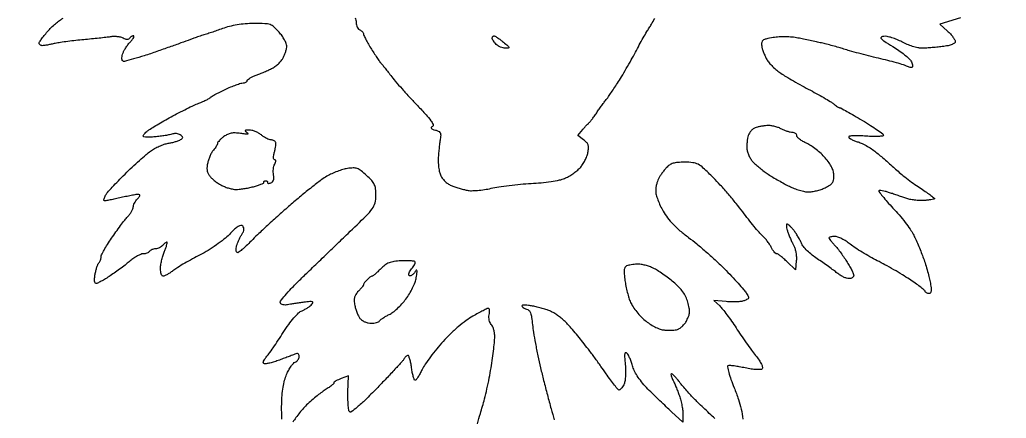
# Model space of a CAD drawing. Extents: x 0 to 102, y 0 to 135.
# Drawn here: x 32.84 to 66.55, y 53.52 to 67.13 of the extents above; entities that cross this region are included whole.
import ezdxf

# ---------------------------------------------------------------- set-up
doc = ezdxf.new("R2010")
doc.units = 0
doc.header["$MEASUREMENT"] = 0

msp = doc.modelspace()

# ---------------------------------------------------------------- linework, layer by layer
for points in [[(30.835569, 68.0607, 0.000004), (30.856286, 64.932268, 0.000002), (30.883525, 60.825814, 0.000002), (30.912326, 56.488502, 0.000002), (30.938318, 52.5789, -0.000116), (30.960528, 49.119942, -0.000184)], [(31.042661, 24.1956, 0.000001), (31.037549, 23.023692, 0.000001), (31.032419, 21.846099, 0.000001), (31.02793, 20.814404, 0.000005), (31.025166, 20.1771, 0.006013)], [(41.796788, 53.489615, -0.010632), (41.787383, 53.734496, -0.008688), (41.787448, 53.996656, -0.015541), (41.802415, 54.303701, -0.020995), (41.836178, 54.579603, -0.023542), (41.887713, 54.820417, -0.036781), (41.956667, 55.020792, -0.023739), (42.026947, 55.165384, -0.027331), (42.107705, 55.29577, -0.028011), (42.187195, 55.3971, -0.121385), (42.249458, 55.440431, 0.081381), (42.30112, 55.470618, 0.065715), (42.344902, 55.517772, 0.06649), (42.374501, 55.574033, 0.088109), (42.3846, 55.630896, 0.06993), (42.376122, 55.69122, 0.204981), (42.350167, 55.723079, 0.172321), (42.305424, 55.729453, 0.047801), (42.23655, 55.708502, -0.006623), (42.153596, 55.675601, -0.001406), (42.008217, 55.620627, -0.001471), (41.839318, 55.557867, -0.001398), (41.667145, 55.495013, -0.013667), (41.500539, 55.439818, -0.019053), (41.348573, 55.40029, -0.015746), (41.223028, 55.376811, -0.178606), (41.174333, 55.386687, -0.277162), (41.158722, 55.416933, -0.077254), (41.170764, 55.471171, -0.054607), (41.206519, 55.53955, -0.0327), (41.262528, 55.612275, 0.024705), (41.348887, 55.720777, 0.004423), (41.497999, 55.932315, 0.004768), (41.668291, 56.183584, 0.00429), (41.83994, 56.447006, -0.013974), (42.028549, 56.724553, -0.021972), (42.207243, 56.950682, -0.024668), (42.366236, 57.11729, -0.091161), (42.487545, 57.196358, 0.025301), (42.582898, 57.241997, 0.021072), (42.679338, 57.299693, 0.021586), (42.763225, 57.360145, 0.052665), (42.817696, 57.413265, 0.098499), (42.849554, 57.472088, 0.428239), (42.832283, 57.50302, 0.090013), (42.753733, 57.508749, 0.007133), (42.545551, 57.483435, 0.002785), (42.389376, 57.461293, 0.002518), (42.228115, 57.436683, 0.002521), (42.0839, 57.413185, 0.008033), (41.987935, 57.395462, -0.051367), (41.912774, 57.38822, -0.056124), (41.839999, 57.396901, -0.063436), (41.780234, 57.419231, -0.134034), (41.744342, 57.452717, -0.308721), (41.747311, 57.51822, -0.012363), (41.90294, 57.715102, -0.017275), (42.117107, 57.955299, -0.009429), (42.395252, 58.235578, -0.000661), (42.734329, 58.563739, -0.000306), (43.175668, 58.989219, -0.000304), (43.639848, 59.435628, -0.000423), (44.055895, 59.834584, 0.003251), (44.672314, 60.43241, 0.040631), (44.884867, 60.678208, 0.099204), (44.976519, 60.875952, 0.059132), (45.0072, 61.134474, 0.027823), (44.994729, 61.358413, 0.081466), (44.953054, 61.506778, 0.076134), (44.864425, 61.639612, 0.022222), (44.690288, 61.81396, 0.01862), (44.499436, 61.97613, 0.080592), (44.369814, 62.048, 0.094965), (44.234936, 62.069222, 0.031454), (44.034638, 62.049896, 0.032878), (43.879054, 62.014318, 0.016928), (43.68957, 61.950599, 0.016752), (43.498274, 61.871575, 0.02426), (43.335613, 61.788178, 0.029935), (43.14118, 61.6602, 0.00611), (42.814226, 61.409478, 0.006416), (42.440938, 61.108079, 0.005983), (42.066613, 60.790192, 0.003635), (41.688193, 60.456089, 0.003311), (41.302612, 60.106012, 0.003312), (40.962063, 59.788492, 0.010705), (40.741823, 59.57129, -0.011247), (40.577829, 59.409909, -0.017853), (40.42963, 59.280144, -0.012196), (40.304555, 59.183258, -0.306124), (40.263315, 59.181584, -0.190037), (40.242557, 59.20937, -0.051095), (40.233401, 59.264725, -0.044171), (40.235254, 59.334763, -0.033433), (40.249147, 59.410434, -0.028836), (40.276594, 59.49729, -0.015107), (40.320119, 59.602001, -0.014978), (40.371364, 59.706983, -0.022196), (40.422981, 59.795394, 0.030908), (40.477047, 59.891818, 0.084), (40.498741, 59.9668, 0.119741), (40.491045, 60.028387, 0.106077), (40.455889, 60.082751, 0.244537), (40.391418, 60.1031, 0.09493), (40.30128, 60.068841, 0.048511), (40.176555, 59.974131, 0.013204), (39.999163, 59.80115, -0.032215), (39.814843, 59.634597, -0.014877), (39.555659, 59.441361, -0.014665), (39.270182, 59.253685, -0.019725), (39.0006, 59.1019, 0.006982), (38.737929, 58.962699, 0.006538), (38.473376, 58.813202, 0.006525), (38.242075, 58.674402, 0.022186), (38.096795, 58.575458, -0.014767), (37.987071, 58.498323, -0.018121), (37.880088, 58.433178, -0.016771), (37.787594, 58.385355, -0.111368), (37.737245, 58.374, -0.246659), (37.702606, 58.392195, -0.066394), (37.673509, 58.449352, -0.051207), (37.653575, 58.532259, -0.033421), (37.647, 58.630517, -0.03757), (37.656039, 58.750642, -0.018353), (37.684603, 58.901679, -0.018093), (37.725981, 59.057351, -0.024956), (37.775011, 59.193407, 0.011557), (37.821798, 59.313089, 0.017705), (37.856207, 59.418993, 0.012446), (37.878812, 59.506116, 0.25917), (37.871666, 59.531134, 0.308073), (37.852537, 59.534767, 0.051113), (37.818086, 59.515401, 0.041045), (37.77658, 59.480702, 0.024936), (37.733297, 59.433544, -0.060829), (37.681013, 59.384192, -0.044023), (37.612525, 59.342477, -0.044597), (37.539175, 59.314033, -0.070317), (37.472434, 59.3046, 0.049861), (37.409706, 59.298329, 0.047579), (37.34842, 59.279749, 0.05126), (37.297437, 59.252432, 0.106123), (37.2663, 59.22, -0.109933), (37.234679, 59.187556, -0.050557), (37.182002, 59.160251, -0.046676), (37.118316, 59.141668, -0.047692), (37.052751, 59.1354, 0.09657), (36.972212, 59.119698, 0.028007), (36.857227, 59.065414, 0.02703), (36.731827, 58.988335, 0.025898), (36.613594, 58.897148, -0.011998), (36.478404, 58.786759, -0.005579), (36.298042, 58.649762, -0.005523), (36.1054, 58.510071, -0.007675), (35.929609, 58.389548, -0.008846), (35.767927, 58.286381, -0.011976), (35.618075, 58.199321, -0.009031), (35.491004, 58.13247, -0.11709), (35.439325, 58.1202, -0.311059), (35.408606, 58.141358, -0.069389), (35.393544, 58.20688, -0.045308), (35.393861, 58.307204, -0.020556), (35.411528, 58.43745, -0.016682), (35.438576, 58.564799, -0.018755), (35.473194, 58.685116, -0.018345), (35.509993, 58.784587, -0.089086), (35.542261, 58.83507, 0.05874), (35.570738, 58.874202, 0.036895), (35.594763, 58.925502, 0.036694), (35.611166, 58.980292, 0.054434), (35.6166, 59.030062, -0.11768), (35.633217, 59.099686, -0.009778), (35.720978, 59.26497, -0.012626), (35.835835, 59.459691, -0.009404), (35.971931, 59.668792, -0.005976), (36.122245, 59.884896, -0.0057), (36.280038, 60.100817, -0.005662), (36.423741, 60.288359, -0.02016), (36.521831, 60.403536, 0.025992), (36.5963, 60.49307, 0.027853), (36.659245, 60.587871, 0.028902), (36.703658, 60.674731, 0.104091), (36.7164, 60.735274, -0.084237), (36.726122, 60.792573, -0.033407), (36.757529, 60.86625, -0.031885), (36.80283, 60.942953, -0.034598), (36.856412, 61.011089, 0.014347), (36.925936, 61.092489, 0.136121), (36.943929, 61.134159, 0.369269), (36.929171, 61.15716, 0.076143), (36.877562, 61.164478, 0.040121), (36.804925, 61.157827, 0.004699), (36.644713, 61.128522, 0.005611), (36.454597, 61.089681, 0.004564), (36.251798, 61.043931, -0.006197), (36.055431, 61.000305, -0.009697), (35.885367, 60.968158, -0.004313), (35.741438, 60.945108, -0.238255), (35.716193, 60.953407, -0.243027), (35.7098, 60.973463, -0.030495), (35.720493, 61.019295, -0.030327), (35.741178, 61.075823, -0.020656), (35.771134, 61.137404, -0.055707), (35.833127, 61.226988, -0.006085), (36.000247, 61.414177, -0.007386), (36.205856, 61.632351, -0.005902), (36.433638, 61.861534, -0.005694), (36.676839, 62.095138, -0.005447), (36.928882, 62.326662, -0.005406), (37.155756, 62.526164, -0.019409), (37.306704, 62.646163, -0.032331), (37.441789, 62.732407, -0.022193), (37.604808, 62.813011, -0.022435), (37.769414, 62.876848, -0.041656), (37.908388, 62.911126, 0.016049), (38.034717, 62.935508, 0.015746), (38.160037, 62.968074, 0.015836), (38.267981, 63.003535, 0.055883), (38.333284, 63.035947, 0.035959), (38.391889, 63.07997, 0.232586), (38.405795, 63.113081, 0.206528), (38.388705, 63.146995, 0.028397), (38.3238, 63.195311, 0.063358), (38.265868, 63.223768, 0.047967), (38.1969, 63.240221, 0.048903), (38.127892, 63.243024, 0.076925), (38.07, 63.230643, -0.042279), (37.994979, 63.209093, -0.007358), (37.849908, 63.18262, -0.007947), (37.678299, 63.156704, -0.007048), (37.49895, 63.135096, -0.013808), (37.328649, 63.121754, -0.023218), (37.185269, 63.12116, -0.019914), (37.07579, 63.130169, -0.378936), (37.0548, 63.153888, -0.140447), (37.064205, 63.186711, -0.031868), (37.09829, 63.234267, -0.030586), (37.146177, 63.28601, -0.025581), (37.20285, 63.334897, -0.025537), (37.293509, 63.398201, -0.003898), (37.481369, 63.51356, -0.004353), (37.705515, 63.646158, -0.00376), (37.9431, 63.781551, -0.007074), (38.197728, 63.919435, -0.005822), (38.473172, 64.059529, -0.005885), (38.729161, 64.182271, -0.015542), (38.916, 64.262202, 0.008718), (39.0649, 64.323513, 0.011743), (39.197295, 64.384477, 0.008911), (39.30487, 64.439505, 0.112783), (39.339, 64.469154, -0.105172), (39.374469, 64.500916, -0.005554), (39.507954, 64.575518, -0.008544), (39.670308, 64.660338, -0.006099), (39.854763, 64.74993, -0.010412), (40.046292, 64.835261, -0.012444), (40.230238, 64.907332, -0.011229), (40.387276, 64.960433, -0.07605), (40.468113, 64.9728, 0.051169), (40.521638, 64.978292, 0.071108), (40.566908, 64.994636, 0.091174), (40.597342, 65.018762, 0.181621), (40.608, 65.047136, -0.221703), (40.624258, 65.082001, -0.032553), (40.688767, 65.129334, -0.031627), (40.777637, 65.178428, -0.022283), (40.88295, 65.222571, 0.008463), (41.00853, 65.271174, 0.004723), (41.15982, 65.334364, 0.00471), (41.311662, 65.401176, 0.00762), (41.439387, 65.461177, 0.042174), (41.555981, 65.530862, 0.030386), (41.673544, 65.626664, 0.0309), (41.774866, 65.732311, 0.056428), (41.841237, 65.831441, 0.025754), (41.887318, 65.933054, 0.021045), (41.926243, 66.045897, 0.021542), (41.953241, 66.152962, 0.051028), (41.9616, 66.234655, 0.099771), (41.944388, 66.320055, 0.028043), (41.884472, 66.442885, 0.027089), (41.799529, 66.577151, 0.025579), (41.699036, 66.704156, 0.027253), (41.523931, 66.882931, 0.103376), (41.390109, 66.962288, 0.073847), (41.213544, 66.994748, 0.009738), (40.831886, 67.000438, 0.018871), (40.543645, 66.988237, 0.020118), (40.263285, 66.954354, 0.021042), (39.999729, 66.90022, 0.026626), (39.762, 66.827229, -0.002831), (39.571451, 66.758648, -0.002995), (39.383679, 66.693528, -0.002858), (39.221253, 66.639319, -0.013632), (39.1275, 66.611429, 0.009782), (39.050492, 66.589165, 0.005579), (38.9583, 66.559413, 0.00557), (38.866147, 66.527388, 0.009185), (38.7891, 66.498037, -0.009088), (38.675751, 66.454833, -0.000599), (38.34654, 66.336602, -0.000867), (37.953694, 66.196816, -0.000648), (37.520113, 66.044016, -0.006816), (37.093743, 65.900873, -0.010752), (36.723823, 65.790982, -0.004992), (36.411318, 65.708759, -0.264066), (36.353719, 65.724641, -0.159476), (36.333596, 65.764344, -0.050255), (36.330066, 65.831644, -0.044378), (36.34117, 65.912344, -0.036635), (36.366732, 65.995374, -0.034721), (36.41013, 66.087244, -0.018113), (36.47602, 66.195453, -0.017926), (36.551985, 66.302082, -0.026083), (36.626971, 66.38985, 0.02164), (36.690602, 66.463003, 0.049629), (36.730181, 66.524285, 0.110206), (36.740482, 66.56384, 0.424568), (36.724688, 66.5802, 0.086883), (36.689102, 66.573969, 0.053364), (36.650738, 66.555282, 0.05151), (36.615561, 66.52782, 0.062945), (36.589359, 66.495371, -0.142028), (36.555502, 66.464763, -0.119132), (36.508061, 66.454366, -0.081851), (36.446129, 66.46594, -0.035843), (36.369636, 66.500076, 0.06643), (36.286116, 66.531392, 0.030475), (36.171179, 66.550547, 0.029516), (36.045905, 66.556212, 0.035961), (35.928963, 66.546163, -0.010094), (35.782861, 66.525959, -0.00271), (35.549992, 66.499812, -0.002744), (35.285079, 66.47299, -0.002835), (35.022743, 66.449382, 0.006336), (34.755641, 66.423459, 0.005502), (34.476393, 66.389667, 0.005543), (34.224268, 66.35349, 0.016167), (34.0515, 66.320992, -0.005459), (33.914188, 66.292106, -0.006125), (33.781441, 66.267376, -0.00566), (33.668027, 66.249003, -0.032445), (33.60735, 66.243868, -0.078503), (33.566954, 66.249443, -0.092122), (33.532664, 66.267187, -0.102985), (33.509756, 66.294149, -0.12541), (33.5016, 66.326156, -0.146123), (33.516404, 66.375732, -0.012056), (33.593831, 66.487821, -0.015326), (33.695313, 66.618781, -0.011202), (33.815576, 66.758047, -0.017978), (33.949996, 66.896487, -0.017901), (34.094199, 67.025117, -0.018065), (34.228016, 67.128216, -0.064341), (34.323176, 67.179197, 0.03025)], [(44.29301, 67.193563, -0.072436), (44.32095, 67.121023, -0.055819), (44.3304, 67.036642, 0.056599), (44.339842, 66.953493, 0.058327), (44.367677, 66.875471, 0.064642), (44.408729, 66.813934, 0.12235), (44.4573, 66.779994, -0.056877), (44.505829, 66.754727, -0.058457), (44.546923, 66.719372, -0.064725), (44.574859, 66.679766, -0.121854), (44.5842, 66.642005, 0.112216), (44.596682, 66.587089, 0.008862), (44.664151, 66.452511, 0.011684), (44.752126, 66.293672, 0.008676), (44.856374, 66.122307, 0.00316), (44.96408, 65.954343, 0.004438), (45.06248, 65.805906, 0.00267), (45.147002, 65.682258, 0.059017), (45.17581, 65.6496, -0.039645), (45.205687, 65.61826, -0.001989), (45.294619, 65.507895, -0.003185), (45.399051, 65.375515, -0.002299), (45.513899, 65.2266, 0.013915), (45.667497, 65.036731, 0.004657), (45.902174, 64.767712, 0.00463), (46.167611, 64.474606, 0.005273), (46.42729, 64.19903, -0.007214), (46.719746, 63.886246, -0.029185), (46.883638, 63.683179, -0.052703), (46.959445, 63.549351, -0.372782), (46.93883, 63.483542, 0.094278), (46.901142, 63.449021, 0.346023), (46.901899, 63.418806, 0.139835), (46.942344, 63.391038, 0.020695), (47.038453, 63.363153, -0.045707), (47.134233, 63.330094, -0.113017), (47.19308, 63.285472, -0.137822), (47.219917, 63.225859, -0.083744), (47.218516, 63.14804, 0.014092), (47.204151, 63.057246, 0.003106), (47.184874, 62.900698, 0.003229), (47.164877, 62.71939, 0.003101), (47.146938, 62.535395, 0.022889), (47.138058, 62.33916, 0.022454), (47.14704, 62.141666, 0.023697), (47.17158, 61.964624, 0.051941), (47.210515, 61.833632, 0.057218), (47.270791, 61.725113, 0.043159), (47.359525, 61.621371, 0.042807), (47.465741, 61.533459, 0.053271), (47.578193, 61.472117, 0.015776), (47.699476, 61.426272, 0.009204), (47.847474, 61.37863, 0.009197), (47.997566, 61.336341, 0.015369), (48.125425, 61.30701, 0.050694), (48.272393, 61.293233, 0.018619), (48.480927, 61.302637, 0.017945), (48.713589, 61.330263, 0.018455), (48.941483, 61.374324, -0.019067), (49.203666, 61.424681, -0.00781), (49.562838, 61.473836, -0.007714), (49.950599, 61.514687, -0.009791), (50.309764, 61.539854, 0.012063), (50.654221, 61.565564, 0.01255), (50.992498, 61.607632, 0.01248), (51.28329, 61.658681, 0.0493), (51.456786, 61.711829, 0.031661), (51.591435, 61.778386, 0.02011), (51.739454, 61.871723, 0.02019), (51.8779, 61.97549, 0.034906), (51.982795, 62.073866, 0.040668), (52.069217, 62.183765, 0.026816), (52.150737, 62.322431, 0.026991), (52.215904, 62.466848, 0.04615), (52.252129, 62.593936, 0.030356), (52.271865, 62.751315, 0.096568), (52.258345, 62.855966, 0.107968), (52.207666, 62.941258, 0.043357), (52.106292, 63.032512), (51.906456, 63.183249), (52.073478, 63.380075, -0.005614), (52.141703, 63.458668, -0.006465), (52.208582, 63.532051, -0.005853), (52.266726, 63.592776, -0.036962), (52.298864, 63.621049, 0.063242), (52.332042, 63.653476, 0.005655), (52.40357, 63.745782, 0.007296), (52.486319, 63.858483, 0.005629), (52.573351, 63.983675, -0.003742), (52.662626, 64.113132, -0.003964), (52.752147, 64.23876, -0.003784), (52.830917, 64.345753, -0.018065), (52.878523, 64.404826, 0.02474), (52.929092, 64.469318, 0.003298), (53.02805, 64.611235, 0.00381), (53.143055, 64.781268, 0.003193), (53.262505, 64.963316, 0.00819), (53.398182, 65.180729, 0.004007), (53.564305, 65.46198, 0.003974), (53.732373, 65.757185, 0.005753), (53.875747, 66.020816, -0.003523), (54.008766, 66.268026, -0.003526), (54.145218, 66.513268, -0.003448), (54.267288, 66.725634, -0.013975), (54.34611, 66.85233, 0.012613), (54.42317, 66.975446, 0.003575), (54.536813, 67.170796, 0.0036)], [(64.986027, 67.199091), (64.280153, 66.983233), (64.541877, 66.744185, -0.022939), (64.642067, 66.643871, -0.027225), (64.726719, 66.540142, -0.027702), (64.787314, 66.446565, -0.130548), (64.8036, 66.385253, -0.228078), (64.776438, 66.328806, -0.075629), (64.694682, 66.281685, -0.046443), (64.558723, 66.242727, -0.016678), (64.35945, 66.212019, -0.005878), (64.170173, 66.191539, -0.004906), (63.968704, 66.174126, -0.004954), (63.784054, 66.16183, -0.013447), (63.65295, 66.157935, -0.057334), (63.524276, 66.172374, -0.02129), (63.348393, 66.220834, -0.020768), (63.159272, 66.290503, -0.023555), (62.984566, 66.373091, 0.024036), (62.813319, 66.453842, 0.023815), (62.634588, 66.518061, 0.024489), (62.47326, 66.558972, 0.079545), (62.363327, 66.563441, 0.10895), (62.278889, 66.53403, 0.465976), (62.272115, 66.488113, 0.068972), (62.366688, 66.40725, 0.004526), (62.671859, 66.215653, -0.014504), (62.879096, 66.079703, -0.01661), (63.068702, 65.937702, -0.015895), (63.220646, 65.807678, -0.085154), (63.287352, 65.721957, -0.026702), (63.319504, 65.653308, -0.037426), (63.340136, 65.588852, -0.041455), (63.348191, 65.536311, -0.216975), (63.338193, 65.509593, -0.20198), (63.312161, 65.498989, -0.045089), (63.263386, 65.503978, -0.039951), (63.203827, 65.520582, -0.029404), (63.140988, 65.547935, 0.044742), (63.039655, 65.588398, 0.004716), (62.794523, 65.659167, 0.005803), (62.500195, 65.73747, 0.004625), (62.181, 65.815299, -0.003771), (61.845378, 65.896526, -0.00347), (61.501556, 65.985028, -0.003466), (61.196116, 66.068184, -0.011452), (60.9966, 66.12895, 0.00799), (60.823258, 66.183059, 0.004799), (60.6159, 66.24201, 0.004805), (60.40848, 66.296695, 0.008353), (60.2352, 66.337536, 0.001501), (60.058858, 66.375446, 0.00081), (59.841434, 66.421137, 0.000807), (59.619781, 66.46697, 0.00127), (59.429319, 66.505528, 0.025632), (59.227653, 66.535173, 0.019687), (59.005336, 66.547487, 0.019734), (58.783498, 66.542272, 0.026309), (58.583319, 66.519033, 0.011633), (58.335518, 66.471005, 0.101575), (58.23363, 66.425851, 0.203267), (58.191546, 66.357228, 0.070927), (58.190669, 66.238943, 0.03869), (58.211699, 66.141012, 0.017715), (58.253369, 66.017059, 0.017422), (58.306698, 65.888994, 0.022988), (58.364562, 65.776582, 0.04581), (58.444015, 65.663604, 0.02153), (58.565507, 65.532541, 0.021126), (58.705548, 65.405189, 0.02782), (58.843994, 65.302088, 0.012059), (59.017588, 65.193164, 0.003946), (59.278484, 65.040878, 0.003929), (59.570911, 64.876305, 0.004429), (59.8545, 64.72289, -0.005085), (60.123429, 64.57695, -0.006219), (60.371724, 64.434849, -0.005262), (60.577387, 64.310792, -0.043484), (60.664861, 64.245635, 0.018965), (60.720075, 64.200141, 0.022602), (60.775526, 64.161708, 0.022144), (60.824439, 64.133923, 0.118631), (60.854039, 64.1268, -0.12584), (60.893128, 64.116804, -0.001817), (61.104897, 63.999911, -0.004874), (61.349854, 63.86039, -0.00318), (61.629927, 63.694836, -0.007345), (61.905987, 63.523714, -0.011378), (62.13862, 63.367161, -0.005812), (62.328016, 63.230017, -0.237428), (62.3502, 63.185932, -0.380271), (62.324489, 63.157015, -0.016753), (62.179224, 63.144819, -0.020779), (61.988952, 63.143163, -0.011653), (61.758, 63.156145, 0.011783), (61.530932, 63.16885, 0.019729), (61.339759, 63.167488, 0.014702), (61.190629, 63.156135, 0.383674), (61.1658, 63.128541, 0.243637), (61.18374, 63.093909, 0.029477), (61.258992, 63.047155, 0.029669), (61.36151, 62.999182, 0.020179), (61.48305, 62.956462, -0.037778), (61.628195, 62.899636, -0.018429), (61.804192, 62.806766, -0.018165), (61.981072, 62.696186, -0.025019), (62.130799, 62.583521, -0.003796), (62.282292, 62.455221, -0.002084), (62.46594, 62.295941, -0.002076), (62.651013, 62.13271, -0.003318), (62.807599, 61.991569, 0.015347), (62.974778, 61.848017, 0.00766), (63.19453, 61.676231, 0.007596), (63.427695, 61.505158, 0.0111), (63.638517, 61.362286, -0.007372), (63.822012, 61.239919, -0.012563), (63.971148, 61.131634, -0.006356), (64.089157, 61.038935, -0.445862), (64.090354, 61.016554, -0.148277), (64.064071, 61.002501, -0.008275), (63.971753, 60.9857, -0.012168), (63.859505, 60.969979, -0.008568), (63.732637, 60.957548, -0.031653), (63.586693, 60.955029, -0.019732), (63.416171, 60.969643, -0.01978), (63.248508, 60.997476, -0.033615), (63.1116, 61.035552, 0.001459), (62.977186, 61.082428, 0.000873), (62.817139, 61.137406, 0.000874), (62.657611, 61.191584, 0.001519), (62.524979, 61.235921, 0.014867), (62.410871, 61.269952, 0.021723), (62.308473, 61.292492, 0.018197), (62.225221, 61.303955, 0.225154), (62.195902, 61.293502, 0.378257), (62.194032, 61.263443, 0.004886), (62.321163, 61.103259, 0.011133), (62.480196, 60.915558, 0.006723), (62.676465, 60.700008, -0.011926), (62.887617, 60.463209, -0.011053), (63.092804, 60.210639, -0.011114), (63.265371, 59.977854, -0.036003), (63.364815, 59.813346, -0.010847), (63.441652, 59.654303, -0.005178), (63.533838, 59.446761, -0.00513), (63.625701, 59.227891, -0.007276), (63.702565, 59.031219, -0.011906), (63.772551, 58.82967, -0.007938), (63.843505, 58.595766, -0.007994), (63.905129, 58.366576, -0.015497), (63.945719, 58.181308, -0.011328), (63.978583, 57.980269, -0.056311), (63.981654, 57.866029, -0.139433), (63.958702, 57.805547, -0.237049), (63.911428, 57.7818, -0.064361), (63.867676, 57.787455, -0.062041), (63.826214, 57.804065, -0.067052), (63.793174, 57.828604, -0.110917), (63.7743, 57.857594, 0.134034), (63.743309, 57.90076, 0.006688), (63.605276, 58.009729, 0.010371), (63.435017, 58.134954, 0.007283), (63.2385, 58.269065, 0.009829), (63.001518, 58.41917, 0.005405), (62.706049, 58.593944, 0.005386), (62.402329, 58.76486, 0.008588), (62.1387, 58.903662, -0.01109), (61.88787, 59.037333, -0.008897), (61.623849, 59.191888, -0.009012), (61.384783, 59.343582, -0.022549), (61.217617, 59.465092, 0.026588), (61.077025, 59.565561, 0.026628), (60.926633, 59.650488, 0.027611), (60.787876, 59.710074, 0.087826), (60.688867, 59.7276, 0.021624), (60.612264, 59.724286, 0.034754), (60.547711, 59.714135, 0.038736), (60.501048, 59.699554, 0.306733), (60.489, 59.681763, 0.153535), (60.497422, 59.654981, 0.012281), (60.541876, 59.594514, 0.015702), (60.600053, 59.52401, 0.011383), (60.669002, 59.449113, -0.022418), (60.754767, 59.351722, -0.00819), (60.86751, 59.206693, -0.008101), (60.985773, 59.043881, -0.009601), (61.092002, 58.886187, -0.012293), (61.185048, 58.734094, -0.015293), (61.263619, 58.588146, -0.013602), (61.321842, 58.463202, -0.102574), (61.335, 58.399737, -0.145832), (61.322461, 58.35766, -0.099239), (61.287204, 58.321811, -0.083239), (61.234491, 58.297649, -0.066021), (61.172291, 58.2894, -0.082279), (61.093356, 58.302478, -0.029275), (60.98713, 58.345759, -0.028113), (60.873951, 58.407832, -0.029577), (60.770441, 58.481261, 0.010451), (60.648466, 58.574999, 0.003788), (60.471616, 58.703068, 0.003754), (60.275856, 58.840378, 0.004464), (60.088978, 58.966926, -0.024032), (59.912459, 59.096815, -0.023473), (59.747764, 59.244014, -0.024135), (59.615818, 59.386721, -0.076468), (59.54853, 59.497628, 0.022006), (59.499159, 59.603403, 0.012772), (59.431159, 59.726047, 0.012752), (59.356568, 59.84574, 0.020932), (59.286762, 59.942562, 0.018842), (59.219088, 60.022226, 0.024557), (59.15107, 60.089489, 0.023498), (59.090637, 60.138733, 0.160542), (59.054629, 60.1506, 0.386963), (59.034692, 60.132453, 0.050519), (59.035132, 60.069833, 0.037963), (59.051631, 59.981114, 0.0209), (59.084434, 59.87565, 0.010402), (59.129958, 59.756208, 0.007442), (59.185618, 59.624499, 0.007518), (59.242428, 59.500547, 0.015962), (59.290858, 59.406768, -0.059471), (59.330542, 59.31018, -0.027682), (59.359574, 59.177664, -0.026951), (59.374978, 59.033483, -0.033859), (59.372943, 58.899168), (59.3469, 58.5855), (59.065442, 58.86045, 0.012506), (58.952102, 58.96576, 0.016978), (58.844361, 59.054633, 0.013935), (58.751691, 59.121904, 0.151144), (58.708065, 59.1354, -0.186569), (58.671266, 59.149626, -0.033135), (58.619076, 59.2038, -0.031876), (58.563397, 59.279087, -0.023955), (58.511734, 59.36825, 0.028034), (58.45184, 59.469703, 0.017237), (58.370772, 59.582344, 0.017266), (58.282604, 59.688558, 0.029369), (58.200952, 59.7701, -0.032716), (58.099303, 59.872978, -0.006148), (57.928433, 60.07515, -0.006552), (57.734468, 60.31684, -0.005958), (57.540557, 60.57125, 0.011066), (57.322117, 60.851849, 0.006755), (57.052592, 61.173717, 0.006769), (56.776777, 61.485559, 0.011923), (56.539433, 61.7345, 0.007967), (56.196137, 62.067027, 0.064657), (56.018868, 62.194761, 0.096496), (55.842891, 62.249749, 0.027624), (55.556214, 62.2656, 0.018208), (55.318399, 62.256937, 0.055705), (55.159982, 62.227435, 0.075515), (55.040031, 62.170059, 0.058851), (54.930719, 62.07525, 0.017349), (54.857378, 61.988893, 0.012021), (54.780316, 61.886534, 0.012138), (54.710963, 61.784509, 0.02429), (54.662172, 61.700112, 0.041347), (54.625724, 61.612183, 0.0227), (54.59519, 61.49963, 0.022486), (54.574412, 61.381811, 0.033243), (54.567794, 61.277112, 0.068488), (54.584885, 61.15591, 0.020434), (54.64337, 60.97807, 0.020077), (54.726153, 60.781571, 0.020459), (54.823958, 60.593606, 0.033233), (54.97598, 60.365146, 0.02864), (55.164167, 60.146577, 0.025288), (55.398707, 59.927149, 0.016198), (55.691318, 59.695725, -0.013384), (55.969672, 59.478112, -0.007097), (56.303313, 59.194517, -0.007058), (56.63649, 58.894665, -0.010859), (56.915317, 58.625033, -0.00494), (57.159157, 58.373849, -0.005756), (57.385706, 58.130261, -0.005142), (57.572671, 57.920236, -0.034276), (57.657223, 57.808681, -0.018413), (57.731212, 57.686146, -0.189292), (57.738866, 57.628606, -0.219436), (57.704802, 57.585956, -0.025383), (57.589795, 57.535412, -0.059263), (57.485833, 57.509426, -0.019136), (57.327445, 57.495407, -0.018781), (57.148556, 57.493179, -0.020015), (56.973785, 57.504577), (56.5551, 57.548765), (56.755111, 57.356887, -0.032457), (56.855441, 57.247284, -0.008312), (57.002856, 57.057238, -0.008431), (57.16417, 56.834242, -0.008468), (57.317634, 56.606254, 0.005823), (57.478465, 56.364572, 0.004271), (57.66224, 56.100143, 0.004316), (57.840536, 55.852777, 0.009557), (57.981701, 55.667958, -0.018014), (58.099836, 55.507745, -0.035642), (58.179389, 55.371373, -0.044374), (58.220186, 55.265608, -0.272686), (58.206149, 55.211309, -0.184765), (58.147012, 55.184901, -0.026464), (58.012014, 55.184677, -0.025203), (57.836093, 55.202621, -0.014268), (57.625289, 55.241107, 0.008552), (57.42627, 55.279797, 0.011558), (57.245065, 55.307515, 0.008686), (57.094003, 55.324398, 0.112984), (57.03831, 55.317056, 0.376008), (57.01662, 55.276914, 0.012092), (57.065501, 55.083958, 0.017826), (57.141521, 54.844942, 0.010731), (57.247743, 54.567, -0.014299), (57.397004, 54.167927, -0.026481), (57.491384, 53.83516, -0.026357), (57.550327, 53.493243, -0.014019)], [(56.593575, 53.5095, -0.001549), (56.400815, 53.690142, -0.001293), (56.19718, 53.88316, -0.001305), (56.011804, 54.060709, -0.003563), (55.881943, 54.187533, -0.011611), (55.765772, 54.308089, -0.006309), (55.628415, 54.461254, -0.006282), (55.492546, 54.62066, -0.009893), (55.380384, 54.761218, 0.012044), (55.28414, 54.880769, 0.020371), (55.197198, 54.975485, 0.015744), (55.124592, 55.043935, 0.396476), (55.099572, 55.043172, 0.21923), (55.090683, 55.019102, 0.040763), (55.098358, 54.971346, 0.036964), (55.117442, 54.912723, 0.026258), (55.146967, 54.850188, -0.018662), (55.188077, 54.766437, -0.005343), (55.245505, 54.633689, -0.00537), (55.307136, 54.482411, -0.00568), (55.364329, 54.332638, -0.021894), (55.415373, 54.173087, -0.016031), (55.458452, 53.992196, -0.016259), (55.488225, 53.817929, -0.034189), (55.4976, 53.680991), (55.4976, 53.390606), (55.108662, 53.746153, -0.004139), (54.929779, 53.912417, -0.00222), (54.711594, 54.120445, -0.00221), (54.490891, 54.334638, -0.003459), (54.303112, 54.521058, -0.021185), (54.121892, 54.719628, -0.026083), (53.971085, 54.919981, -0.028851), (53.857529, 55.111419, -0.050665), (53.789915, 55.282458, 0.017644), (53.745147, 55.421976, 0.017509), (53.690549, 55.558354, 0.01766), (53.63451, 55.674029, 0.062701), (53.587279, 55.741364, 0.213179), (53.540974, 55.761699, 0.367955), (53.511097, 55.735945, 0.055231), (53.506021, 55.620289, 0.005985), (53.526994, 55.353532, -0.017375), (53.539276, 55.133193, -0.024206), (53.533853, 54.9358, -0.027214), (53.512564, 54.773321, -0.076826), (53.474702, 54.665618, -0.024694), (53.432731, 54.595722, -0.033252), (53.387687, 54.537278, -0.035073), (53.345657, 54.495902, -0.194116), (53.316173, 54.486001, -0.208729), (53.280503, 54.504167, -0.005047), (53.161633, 54.651728, -0.010171), (53.025279, 54.831958, -0.006637), (52.875, 55.045121, 0.005568), (52.699319, 55.295451, 0.003305), (52.484655, 55.590068, 0.003307), (52.266652, 55.881102, 0.005692), (52.080766, 56.120169, 0.005386), (51.906234, 56.334655, 0.005086), (51.723799, 56.5495, 0.005061), (51.558392, 56.736466, 0.01765), (51.446266, 56.852167, 0.024749), (51.343553, 56.941584, 0.016203), (51.217094, 57.034644, 0.016309), (51.087662, 57.117494, 0.029855), (50.976397, 57.175008, 0.02301), (50.855276, 57.222179, 0.010557), (50.693553, 57.272961, 0.01043), (50.520787, 57.319343, 0.014185), (50.363047, 57.353469, 0.015935), (50.223295, 57.374995, 0.027313), (50.105656, 57.382811, 0.027138), (50.017963, 57.379079, 0.386139), (49.9986, 57.357745, 0.191158), (50.009461, 57.330374, 0.056401), (50.044551, 57.300662, 0.047685), (50.095147, 57.273374, 0.0359), (50.155029, 57.253027, -0.141497), (50.233772, 57.206157, -0.098306), (50.288808, 57.117742, -0.053642), (50.327685, 56.967751, -0.013171), (50.358257, 56.71441, 0.017478), (50.391399, 56.458326, 0.005468), (50.458642, 56.077113, 0.005457), (50.543088, 55.652784, 0.006006), (50.634274, 55.2438, 0.004022), (50.739499, 54.812747, 0.002682), (50.866653, 54.320602, 0.0027), (50.995127, 53.844567, 0.00529), (51.10347, 53.4672, -0.005657)], [(48.484468, 53.337921, -0.003992), (48.576206, 53.682012, -0.009853), (48.650474, 53.9325, 0.015719), (48.72158, 54.183074, 0.006447), (48.802916, 54.527079, 0.006372), (48.880826, 54.898919, 0.008117), (48.942715, 55.2438, 0.005703), (48.992343, 55.572343, 0.006085), (49.033317, 55.894918, 0.005806), (49.06194, 56.173018, 0.028049), (49.067477, 56.331771, 0.034659), (49.056849, 56.448876, 0.032761), (49.03008, 56.565673, 0.034463), (48.992432, 56.665786, 0.089438), (48.948641, 56.728845, -0.092509), (48.908096, 56.787994, -0.050689), (48.880773, 56.871812, -0.047827), (48.869548, 56.966291, -0.052938), (48.877181, 57.057924, 0.026494), (48.888519, 57.140835, 0.045232), (48.887997, 57.210669, 0.061023), (48.877149, 57.259236, 0.317334), (48.855945, 57.2742, 0.111253), (48.814307, 57.264819, 0.004331), (48.671914, 57.19571, 0.007522), (48.504264, 57.109373, 0.00522), (48.317333, 57.006998, 0.032511), (48.091924, 56.860447, 0.015874), (47.823701, 56.646533, 0.015328), (47.549592, 56.398434, 0.017466), (47.303304, 56.14423, 0.012326), (47.084367, 55.889514, 0.011268), (46.871406, 55.616706, 0.011354), (46.692281, 55.364509, 0.035669), (46.588496, 55.184732, -0.013466), (46.516044, 55.045286, -0.020007), (46.444579, 54.927705, -0.015743), (46.380513, 54.837511, -0.234591), (46.346856, 54.8208, -0.314408), (46.318727, 54.840429, -0.018459), (46.284588, 54.945056, -0.022522), (46.252105, 55.081663, -0.014133), (46.225915, 55.2438, 0.015155), (46.199385, 55.405931, 0.024044), (46.16587, 55.542544, 0.020712), (46.130332, 55.646273, 0.309146), (46.100305, 55.6668, 0.135273), (46.068725, 55.658097, 0.048199), (46.030701, 55.63013, 0.043506), (45.992812, 55.589733, 0.03907), (45.960948, 55.541967, -0.056904), (45.902868, 55.461279, -0.002273), (45.657864, 55.194095, -0.003978), (45.363291, 54.880809, -0.002801), (45.027274, 54.533018, -0.006275), (44.647766, 54.154219, -0.017339), (44.368269, 53.900424, -0.016127), (44.162033, 53.736927, -0.436198), (44.100579, 53.7484, -0.11203), (44.076727, 53.815732, -0.011658), (44.060871, 53.983877, -0.014011), (44.052167, 54.187651, -0.010778), (44.053701, 54.4103), (44.069704, 54.9727), (43.819352, 54.878202, 0.017928), (43.723439, 54.838015, 0.02629), (43.642541, 54.795363, 0.024442), (43.582369, 54.755367, 0.238178), (43.569, 54.728895, -0.218487), (43.554872, 54.698107, -0.009986), (43.463382, 54.622536, -0.015097), (43.347226, 54.53601, -0.010093), (43.20945, 54.443789, 0.022407), (43.04874, 54.330391, 0.012257), (42.861784, 54.178028, 0.012195), (42.679108, 54.013657, 0.018985), (42.530808, 53.862465, 0.014837), (42.40106, 53.710933, 0.013166), (42.275072, 53.545926, 0.013338), (42.16955, 53.391386, 0.038946)]]:
    msp.add_lwpolyline(points, format="xyb")
for points in [[(49.04685, 66.577158, -0.123967), (49.084111, 66.565852, -0.011455), (49.166215, 66.513898, -0.01421), (49.262265, 66.445977, -0.010678), (49.3641, 66.366078, -0.005297), (49.520338, 66.23522, -0.136131), (49.550916, 66.189784, -0.473284), (49.534688, 66.164032, -0.030537), (49.433593, 66.15762, -0.060393), (49.353298, 66.167169, -0.039193), (49.264374, 66.196375, -0.039092), (49.180733, 66.239266, -0.058421), (49.116343, 66.290143, -0.02687), (49.065461, 66.346809, -0.029203), (49.022452, 66.40711, -0.03046), (48.992117, 66.462603, -0.110284), (48.9834, 66.501643, -0.079967), (48.988193, 66.531419, -0.095188), (49.002038, 66.55623, -0.106238), (49.02266, 66.572245, -0.124779)], [(58.367693, 63.517468, 0.017035), (58.264141, 63.506019, 0.012518), (58.150288, 63.486567, 0.01268), (58.043377, 63.462704, 0.027343), (57.962823, 63.437817, 0.075858), (57.894503, 63.399983, 0.045876), (57.826617, 63.336886, 0.044806), (57.769289, 63.260001, 0.058624), (57.732452, 63.180528, 0.035089), (57.709025, 63.087532, 0.017989), (57.692159, 62.968408, 0.017785), (57.683542, 62.843926, 0.025529), (57.685476, 62.73341, 0.055743), (57.705664, 62.622415, 0.033093), (57.752764, 62.496311, 0.032777), (57.817214, 62.37523, 0.047867), (57.890314, 62.279138, 0.025376), (57.985898, 62.185698, 0.010904), (58.122202, 62.070538, 0.010756), (58.272999, 61.953939, 0.013966), (58.4163, 61.85405, 0.009647), (58.57333, 61.755265, 0.00546), (58.767126, 61.641376, 0.005449), (58.96508, 61.530779, 0.008923), (59.1354, 61.441946, 0.024495), (59.301107, 61.369148, 0.020158), (59.484193, 61.307532, 0.020621), (59.657204, 61.264626, 0.049794), (59.78818, 61.251174, 0.040536), (59.913858, 61.26102, 0.021046), (60.068159, 61.292507, 0.020783), (60.224887, 61.338415, 0.029625), (60.35923, 61.392969, 0.028467), (60.516165, 61.479089, 0.09512), (60.601837, 61.558657, 0.111471), (60.644592, 61.656859, 0.047185), (60.6582, 61.800741, 0.065292), (60.639928, 61.940072, 0.047944), (60.585472, 62.086246, 0.040125), (60.49309, 62.242969, 0.023781), (60.359926, 62.414411, 0.028979), (60.221161, 62.558698, 0.020674), (60.050503, 62.704091, 0.020964), (59.875643, 62.82955, 0.041256), (59.725426, 62.91122, -0.025699), (59.596678, 62.976117, -0.034519), (59.487966, 63.048481, -0.03692), (59.410221, 63.118072, -0.194103), (59.3892, 63.170181, 0.132674), (59.377795, 63.212407, 0.100142), (59.34571, 63.248459, 0.087412), (59.297723, 63.272809, 0.073045), (59.24115, 63.281321, -0.057703), (59.167693, 63.290089, -0.020173), (59.065108, 63.318969, -0.019722), (58.953789, 63.360134, -0.021774), (58.84976, 63.40875, 0.038387), (58.739152, 63.456035, 0.026364), (58.607775, 63.493036, 0.026657), (58.476708, 63.515333, 0.047851)], [(40.679256, 63.364105, 0.011293), (40.574028, 63.361039, 0.209496), (40.544954, 63.346463, 0.415231), (40.547122, 63.323491, 0.02553), (40.608, 63.278304, -0.152879), (40.633747, 63.246459, -0.485756), (40.621963, 63.226249, -0.063581), (40.544484, 63.225355, -0.008575), (40.382857, 63.246911, 0.026055), (40.199955, 63.264828, 0.056924), (40.059642, 63.255246, 0.065624), (39.937969, 63.215873, 0.046466), (39.814466, 63.142362, 0.021215), (39.731435, 63.076286, 0.026826), (39.660889, 63.008119, 0.026702), (39.609412, 62.946446, 0.15319), (39.595459, 62.906761, -0.10239), (39.585837, 62.867131, -0.025519), (39.554097, 62.808088, -0.025006), (39.51003, 62.74288, -0.022822), (39.458386, 62.680297, 0.053167), (39.402211, 62.603143, 0.023576), (39.344433, 62.491056, 0.023016), (39.293863, 62.365463, 0.028742), (39.259213, 62.244642, 0.03145), (39.235726, 62.09812, 0.064972), (39.239627, 61.982404, 0.074584), (39.272027, 61.882069, 0.054909), (39.335245, 61.783646, 0.0401), (39.408021, 61.707201, 0.019082), (39.512721, 61.620494, 0.018776), (39.629683, 61.537705, 0.025296), (39.741716, 61.472389, 0.028729), (39.859586, 61.419779, 0.021748), (39.994137, 61.375358, 0.022167), (40.124522, 61.344684, 0.046717), (40.227936, 61.335, 0.028784), (40.338084, 61.341346, 0.010451), (40.493194, 61.362573, 0.010323), (40.662359, 61.392928, 0.01212), (40.821249, 61.428866, 0.013929), (40.962876, 61.468754, 0.023257), (41.079215, 61.511075, 0.019864), (41.165464, 61.551166, 0.370052), (41.175961, 61.576916, -0.160969), (41.175909, 61.597503, -0.143658), (41.188057, 61.615183, -0.106953), (41.211473, 61.627087, -0.064395), (41.2425, 61.6311, -0.072858), (41.273334, 61.626583, -0.116012), (41.296334, 61.613356, -0.144861), (41.307876, 61.593665, -0.141994), (41.306965, 61.570695, 0.285866), (41.311315, 61.552537, 0.176257), (41.331949, 61.543077, 0.079088), (41.370412, 61.546042, 0.032922), (41.420291, 61.561503, 0.105771), (41.476643, 61.598195, 0.114861), (41.511029, 61.653761, 0.08812), (41.522685, 61.731069, 0.040709), (41.511737, 61.832508, -0.040877), (41.501508, 61.927586, -0.031849), (41.50548, 62.03149, -0.032729), (41.521852, 62.128421, -0.064751), (41.549437, 62.20125, 0.031044), (41.578516, 62.264768, 0.095384), (41.586811, 62.311121, 0.195964), (41.57511, 62.338785, 0.198452), (41.547482, 62.3502, -0.298073), (41.518858, 62.368928, -0.098222), (41.50754, 62.42045, -0.05404), (41.514837, 62.503568, -0.020944), (41.542054, 62.616045, 0.021014), (41.567955, 62.723145, 0.025687), (41.582729, 62.825111, 0.025588), (41.586252, 62.910227, 0.136788), (41.573456, 62.954445, 0.092336), (41.548203, 62.982228, 0.053039), (41.509328, 63.005687, 0.050532), (41.463709, 63.021618, 0.058819), (41.418116, 63.027, -0.095381), (41.361571, 63.037886, -0.024723), (41.27689, 63.076702, -0.024227), (41.182977, 63.131437, -0.022599), (41.092515, 63.1962, 0.039021), (40.995613, 63.260873, 0.031158), (40.88239, 63.315317, 0.032108), (40.770585, 63.352582, 0.066114)], [(46.348332, 58.855555, 0.255226), (46.315228, 58.881218, 0.017898), (46.194613, 58.896236, 0.021842), (46.042127, 58.903013, 0.014469), (45.866925, 58.898071, 0.021434), (45.622906, 58.873589, 0.058519), (45.455541, 58.829108, 0.067885), (45.317544, 58.751514, 0.037259), (45.171826, 58.623121, -0.00978), (45.074808, 58.527681, -0.013974), (44.984799, 58.447179, -0.009825), (44.907608, 58.384488, -0.167144), (44.877108, 58.374, 0.130536), (44.850031, 58.366808, 0.023294), (44.805451, 58.338498, 0.023779), (44.755082, 58.299414, 0.019486), (44.705057, 58.253143, 0.018427), (44.658784, 58.203327, 0.022866), (44.619702, 58.153587, 0.022027), (44.591244, 58.109789, 0.13383), (44.5842, 58.083943, -0.153503), (44.575495, 58.056257, -0.01416), (44.532169, 57.997769, -0.017218), (44.474915, 57.929841, -0.01266), (44.407072, 57.858472, 0.046439), (44.320407, 57.754018, 0.089845), (44.276234, 57.655251, 0.078025), (44.266172, 57.538026, 0.028339), (44.28733, 57.372022, 0.028613), (44.319057, 57.242737, 0.024083), (44.366885, 57.110074, 0.024772), (44.422513, 56.993041, 0.059598), (44.47757, 56.91465, 0.072322), (44.545594, 56.857927, 0.042195), (44.640634, 56.81009, 0.041214), (44.746128, 56.777503, 0.054358), (44.846119, 56.7666, 0.032236), (44.940074, 56.772664, 0.037735), (45.027527, 56.790786, 0.041125), (45.097292, 56.817203, 0.144249), (45.132701, 56.848936, -0.092571), (45.168885, 56.888709, -0.017429), (45.249622, 56.945515, -0.018098), (45.349998, 57.005968, -0.015709), (45.459273, 57.062093, 0.054276), (45.585883, 57.139982, 0.02159), (45.741677, 57.272043, 0.021063), (45.898981, 57.430301, 0.024828), (46.033517, 57.593107, 0.026494), (46.151724, 57.770424, 0.021347), (46.260002, 57.972294, 0.021842), (46.344026, 58.167774, 0.050498), (46.385275, 58.321983, 0.004103), (46.41577, 58.520727, 0.126136), (46.410468, 58.570137, 0.56889), (46.388026, 58.574186, 0.020867), (46.321953, 58.491316, -0.042859), (46.272743, 58.434872, -0.06865), (46.221215, 58.397222, -0.097397), (46.175573, 58.383116, -0.226498), (46.142636, 58.394764, -0.219476), (46.129362, 58.430759, -0.071079), (46.142101, 58.487533, -0.055359), (46.176483, 58.554677, -0.037946), (46.229, 58.622386, 0.028507), (46.283921, 58.690501, 0.037151), (46.325584, 58.758869, 0.040688), (46.350209, 58.818488, 0.182467)], [(53.9748, 58.784316, 0.013489), (53.882879, 58.778813, 0.00994), (53.781469, 58.767957, 0.01006), (53.685934, 58.753845, 0.022043), (53.613653, 58.738376, 0.124667), (53.539187, 58.697406, 0.152866), (53.500164, 58.628675, 0.070387), (53.491375, 58.507598, 0.01144), (53.512842, 58.27226, 0.017923), (53.541132, 58.084669, 0.012231), (53.586083, 57.873757, 0.01234), (53.639498, 57.672251, 0.024207), (53.693597, 57.515438, 0.044939), (53.768516, 57.368107, 0.022648), (53.88729, 57.196541, 0.022292), (54.027034, 57.029075, 0.030728), (54.167725, 56.892819, 0.027525), (54.319418, 56.776804, 0.022967), (54.492182, 56.670418, 0.023582), (54.659634, 56.58769, 0.056627), (54.79171, 56.54704, 0.026664), (54.914999, 56.530654, 0.019694), (55.052555, 56.525227, 0.020016), (55.183291, 56.530456, 0.041499), (55.284005, 56.547015, 0.080469), (55.375304, 56.586316, 0.043165), (55.472974, 56.661086, 0.041182), (55.562753, 56.757682, 0.047353), (55.630857, 56.863493, 0.033802), (55.697647, 57.017301, 0.071174), (55.723454, 57.144621, 0.062077), (55.714168, 57.284862, 0.020723), (55.66689, 57.485377, 0.043115), (55.598026, 57.668793, 0.043755), (55.499002, 57.836721, 0.03893), (55.361525, 58.000577, 0.023779), (55.176255, 58.17226, 0.013698), (55.004854, 58.308725, 0.010843), (54.812512, 58.447008, 0.010996), (54.628335, 58.567584, 0.026682), (54.48611, 58.646079, 0.025547), (54.355812, 58.701149, 0.02119), (54.212241, 58.746573, 0.021707), (54.076885, 58.776932, 0.05256)]]:
    msp.add_lwpolyline(points, format="xyb", close=True)

doc.saveas('drawing.dxf')
